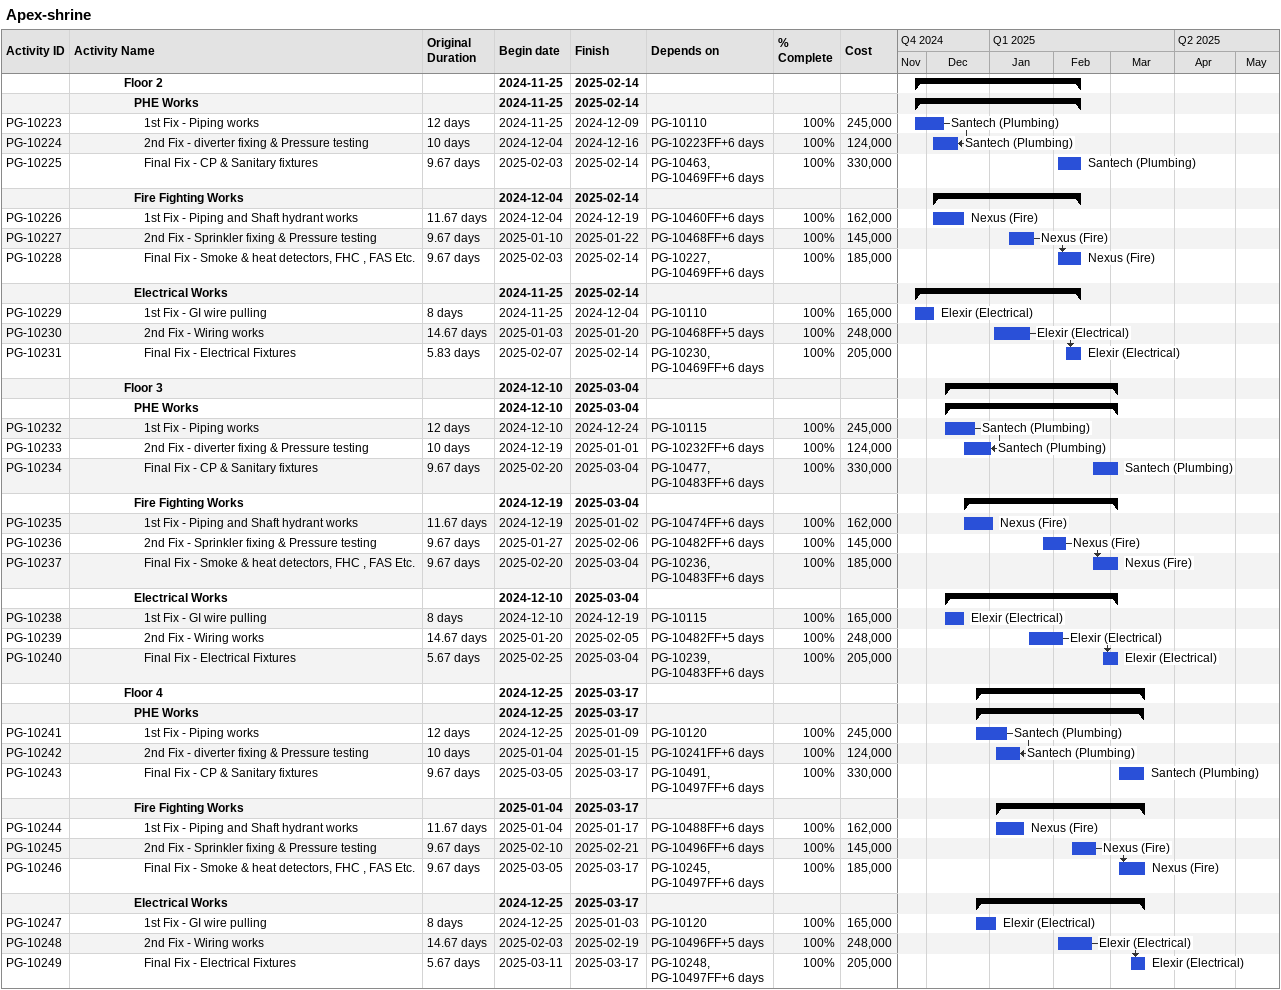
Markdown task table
Apex-shrine

| ID | Level | Task | Original duration | Start | Finish | Predecessors | Resources | % complete | Cost |
|---|---|---|---|---|---|---|---|---|---|
|  | 6 | **Floor 2** |  | 2024-11-25 | 2025-02-14 |  |  |  |  |
|  | 7 | **PHE Works** |  | 2024-11-25 | 2025-02-14 |  |  |  |  |
| PG-10223 | 8 | 1st Fix - Piping works | 12d | 2024-11-25 | 2024-12-09 | PG-10110 | Santech (Plumbing) | 100 | 245000 |
| PG-10224 | 8 | 2nd Fix - diverter fixing & Pressure testing | 10d | 2024-12-04 | 2024-12-16 | PG-10223FF+6d | Santech (Plumbing) | 100 | 124000 |
| PG-10225 | 8 | Final Fix - CP & Sanitary fixtures | 9.67d | 2025-02-03 | 2025-02-14 | PG-10463, PG-10469FF+6d | Santech (Plumbing) | 100 | 330000 |
|  | 7 | **Fire Fighting Works** |  | 2024-12-04 | 2025-02-14 |  |  |  |  |
| PG-10226 | 8 | 1st Fix - Piping and Shaft hydrant works | 11.67d | 2024-12-04 | 2024-12-19 | PG-10460FF+6d | Nexus (Fire) | 100 | 162000 |
| PG-10227 | 8 | 2nd Fix - Sprinkler fixing & Pressure testing | 9.67d | 2025-01-10 | 2025-01-22 | PG-10468FF+6d | Nexus (Fire) | 100 | 145000 |
| PG-10228 | 8 | Final Fix - Smoke & heat detectors, FHC , FAS Etc. | 9.67d | 2025-02-03 | 2025-02-14 | PG-10227, PG-10469FF+6d | Nexus (Fire) | 100 | 185000 |
|  | 7 | **Electrical Works** |  | 2024-11-25 | 2025-02-14 |  |  |  |  |
| PG-10229 | 8 | 1st Fix - GI wire pulling | 8d | 2024-11-25 | 2024-12-04 | PG-10110 | Elexir (Electrical) | 100 | 165000 |
| PG-10230 | 8 | 2nd Fix - Wiring works | 14.67d | 2025-01-03 | 2025-01-20 | PG-10468FF+5d | Elexir (Electrical) | 100 | 248000 |
| PG-10231 | 8 | Final Fix - Electrical Fixtures | 5.83d | 2025-02-07 | 2025-02-14 | PG-10230, PG-10469FF+6d | Elexir (Electrical) | 100 | 205000 |
|  | 6 | **Floor 3** |  | 2024-12-10 | 2025-03-04 |  |  |  |  |
|  | 7 | **PHE Works** |  | 2024-12-10 | 2025-03-04 |  |  |  |  |
| PG-10232 | 8 | 1st Fix - Piping works | 12d | 2024-12-10 | 2024-12-24 | PG-10115 | Santech (Plumbing) | 100 | 245000 |
| PG-10233 | 8 | 2nd Fix - diverter fixing & Pressure testing | 10d | 2024-12-19 | 2025-01-01 | PG-10232FF+6d | Santech (Plumbing) | 100 | 124000 |
| PG-10234 | 8 | Final Fix - CP & Sanitary fixtures | 9.67d | 2025-02-20 | 2025-03-04 | PG-10477, PG-10483FF+6d | Santech (Plumbing) | 100 | 330000 |
|  | 7 | **Fire Fighting Works** |  | 2024-12-19 | 2025-03-04 |  |  |  |  |
| PG-10235 | 8 | 1st Fix - Piping and Shaft hydrant works | 11.67d | 2024-12-19 | 2025-01-02 | PG-10474FF+6d | Nexus (Fire) | 100 | 162000 |
| PG-10236 | 8 | 2nd Fix - Sprinkler fixing & Pressure testing | 9.67d | 2025-01-27 | 2025-02-06 | PG-10482FF+6d | Nexus (Fire) | 100 | 145000 |
| PG-10237 | 8 | Final Fix - Smoke & heat detectors, FHC , FAS Etc. | 9.67d | 2025-02-20 | 2025-03-04 | PG-10236, PG-10483FF+6d | Nexus (Fire) | 100 | 185000 |
|  | 7 | **Electrical Works** |  | 2024-12-10 | 2025-03-04 |  |  |  |  |
| PG-10238 | 8 | 1st Fix - GI wire pulling | 8d | 2024-12-10 | 2024-12-19 | PG-10115 | Elexir (Electrical) | 100 | 165000 |
| PG-10239 | 8 | 2nd Fix - Wiring works | 14.67d | 2025-01-20 | 2025-02-05 | PG-10482FF+5d | Elexir (Electrical) | 100 | 248000 |
| PG-10240 | 8 | Final Fix - Electrical Fixtures | 5.67d | 2025-02-25 | 2025-03-04 | PG-10239, PG-10483FF+6d | Elexir (Electrical) | 100 | 205000 |
|  | 6 | **Floor 4** |  | 2024-12-25 | 2025-03-17 |  |  |  |  |
|  | 7 | **PHE Works** |  | 2024-12-25 | 2025-03-17 |  |  |  |  |
| PG-10241 | 8 | 1st Fix - Piping works | 12d | 2024-12-25 | 2025-01-09 | PG-10120 | Santech (Plumbing) | 100 | 245000 |
| PG-10242 | 8 | 2nd Fix - diverter fixing & Pressure testing | 10d | 2025-01-04 | 2025-01-15 | PG-10241FF+6d | Santech (Plumbing) | 100 | 124000 |
| PG-10243 | 8 | Final Fix - CP & Sanitary fixtures | 9.67d | 2025-03-05 | 2025-03-17 | PG-10491, PG-10497FF+6d | Santech (Plumbing) | 100 | 330000 |
|  | 7 | **Fire Fighting Works** |  | 2025-01-04 | 2025-03-17 |  |  |  |  |
| PG-10244 | 8 | 1st Fix - Piping and Shaft hydrant works | 11.67d | 2025-01-04 | 2025-01-17 | PG-10488FF+6d | Nexus (Fire) | 100 | 162000 |
| PG-10245 | 8 | 2nd Fix - Sprinkler fixing & Pressure testing | 9.67d | 2025-02-10 | 2025-02-21 | PG-10496FF+6d | Nexus (Fire) | 100 | 145000 |
| PG-10246 | 8 | Final Fix - Smoke & heat detectors, FHC , FAS Etc. | 9.67d | 2025-03-05 | 2025-03-17 | PG-10245, PG-10497FF+6d | Nexus (Fire) | 100 | 185000 |
|  | 7 | **Electrical Works** |  | 2024-12-25 | 2025-03-17 |  |  |  |  |
| PG-10247 | 8 | 1st Fix - GI wire pulling | 8d | 2024-12-25 | 2025-01-03 | PG-10120 | Elexir (Electrical) | 100 | 165000 |
| PG-10248 | 8 | 2nd Fix - Wiring works | 14.67d | 2025-02-03 | 2025-02-19 | PG-10496FF+5d | Elexir (Electrical) | 100 | 248000 |
| PG-10249 | 8 | Final Fix - Electrical Fixtures | 5.67d | 2025-03-11 | 2025-03-17 | PG-10248, PG-10497FF+6d | Elexir (Electrical) | 100 | 205000 |
